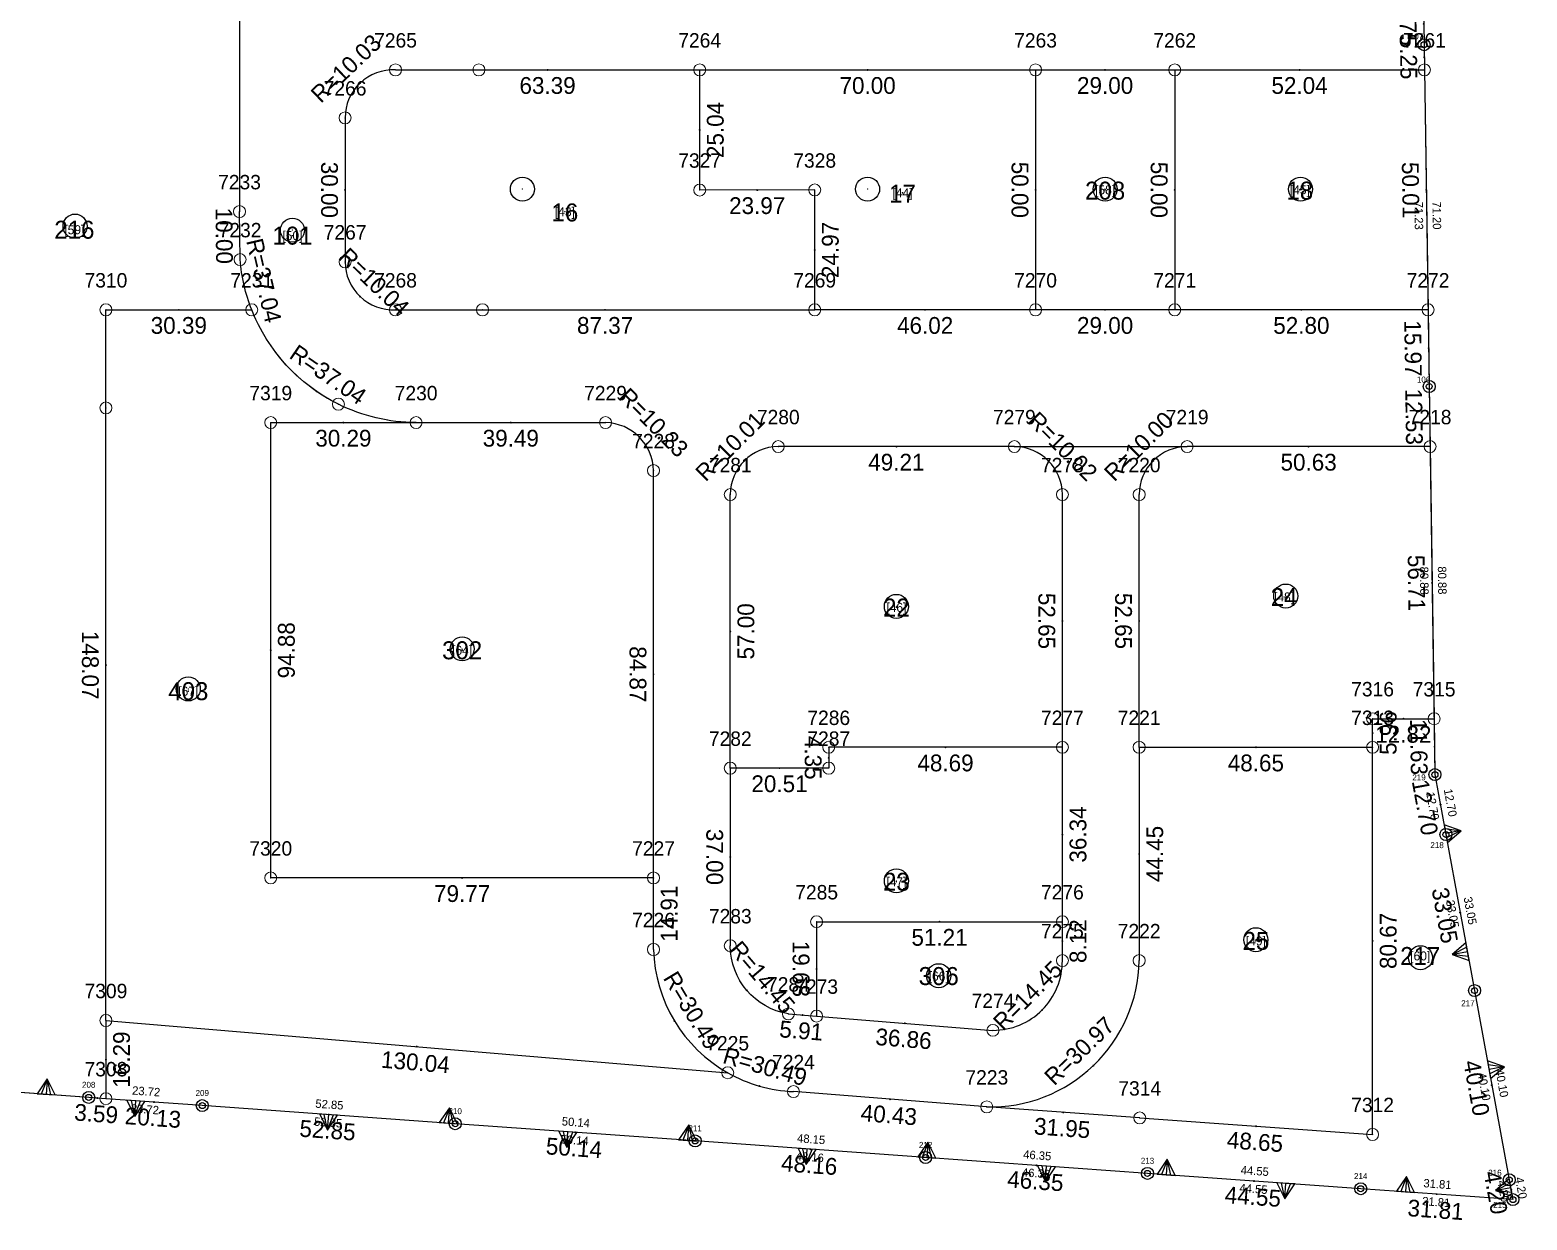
# Model space of a CAD drawing. Header units: metres. Extents: x 182014 to 185255, y 669929 to 671712.
# Drawn here: x 182334.3 to 182646.3, y 670254.4 to 670502.4 of the extents above; entities that cross this region are included whole.
import ezdxf
from ezdxf.enums import TextEntityAlignment as Align

# ---------------------------------------------------------------- set-up
doc = ezdxf.new("R2010")
doc.units = ezdxf.units.M
for name, color, linetype, lineweight in [('C1602_0', 151, 'Continuous', 0), ('C1602_1', 130, 'Continuous', 0), ('C1603_1', 40, 'Continuous', 0), ('C1609_1', 6, 'Continuous', 0), ('C1611_1', 221, 'Continuous', 0), ('TplnMissingCntr', 40, 'Continuous', 0), ('Ud_NewPoints', 3, 'Continuous', 0)]:
    doc.layers.add(name, color=color, linetype=linetype, lineweight=lineweight)
for name, color, linetype in [('C1609_0', 2, 'Continuous'), ('C1610_0', 2, 'Continuous'), ('C1650', 5, 'Continuous'), ('C1660', 3, 'Continuous'), ('C1662', 41, 'Continuous'), ('pcls011', 7, 'Continuous'), ('PCLS014', 2, 'Continuous'), ('zzException', 7, 'Continuous')]:
    doc.layers.add(name, color=color, linetype=linetype)
doc.styles.add('HEBTXT', font='HEBTXT')
doc.styles.add('TAZAR_HEBTXT', font='HEBTXT')

# ---------------------------------------------------------------- blocks, each defined once
blk = doc.blocks.new('C1610')
for radius in [1, 0.5]:
    blk.add_circle((0, 0), radius)
at = {"style": 'TAZAR_HEBTXT'}
blk.add_attdef('POINT_NAME', text='', height=1, dxfattribs=at).set_placement((0, 1.3), align=Align.BOTTOM_CENTER)
blk.add_attdef('MARK_DESC', text='', height=1, dxfattribs=at).set_placement((2, 0), align=Align.MIDDLE_LEFT)
at = {"style": 'TAZAR_HEBTXT', "flags": 1}
for tag, p in [('UID', (0, -2)), ('SOURCE', (0, -5)), ('CLASS', (0, -3.5)), ('HEIGHT', (0, -8)), ('TOPO', (0, -6.5)), ('LEGAL_X', (0, -9.5)), ('LEGAL_Y', (0, -11)), ('LEGAL_Z', (0, -12.5)), ('COMMENT', (0, -14))]:
    blk.add_attdef(tag, text='', height=1, dxfattribs=at).set_placement(p, align=Align.MIDDLE)
blk.add_attdef('MARK', text='', height=1, dxfattribs=at).set_placement((2, -1.99), align=Align.MIDDLE_LEFT)
blk = doc.blocks.new('PCLS014')
at = {"color": 0}
blk.add_circle((0, 0), 0.00313, dxfattribs=at)
at = {"color": 0, "style": 'HEBTXT'}
for tag, p in [('NOTE', (0, 6.27)), ('FRONT-LEN', (0, 1.25))]:
    blk.add_attdef(tag, text='', height=1.88, dxfattribs=at).set_placement(p, align=Align.CENTER)
at = {"color": 240, "style": 'HEBTXT', "width": 5.5, "flags": 8}
blk.add_attdef('CROSS', text='', height=2.2, dxfattribs=at).set_placement((0, 4.82), align=Align.MIDDLE)
at = {"color": 240, "style": 'HEBTXT'}
blk.add_attdef('REGISTER', text='', height=1.88, dxfattribs=at).set_placement((-0.12, 4.82), align=Align.MIDDLE)
blk = doc.blocks.new('C1603')
blk.add_circle((0, 0), 0.05)
at = {"style": 'TAZAR_HEBTXT', "width": 3}
blk.add_attdef('CROSS', text='', height=3, dxfattribs=at).set_placement((0, 1.5), align=Align.MIDDLE)
at = {"style": 'TAZAR_HEBTXT'}
blk.add_attdef('PARCEL_NAME', text='', height=2, dxfattribs=at).set_placement((0, 1.5), align=Align.MIDDLE)
at = {"style": 'TAZAR_HEBTXT', "flags": 1}
for tag, p in [('PARCEL_STATUS', (0, -2.5)), ('GUSH', (0, -1)), ('PARCEL_SOURCE', (0, -4)), ('LEGAL_AREA', (0, -5.5)), ('CALC_AREA', (0, -7)), ('PARCEL_PREVIOUS', (0, -8.5)), ('GUSH_PREVIOUS', (0, -10)), ('TABA_MIGRASH', (0, -13)), ('TABA_PLAN', (0, -11.5)), ('TABA_YEUD', (0, -14.5)), ('COMMENT', (0, -16))]:
    blk.add_attdef(tag, text='', height=1, dxfattribs=at).set_placement(p, align=Align.MIDDLE)
blk = doc.blocks.new('C1611')
blk.add_circle((0, 0), 0.5)
at = {"color": 255}
blk.add_point((0, 0), dxfattribs=at)
at = {"style": 'HEBTXT'}
blk.add_attdef('POINT_NAME', text='', height=1.2, dxfattribs=at).set_placement((0, 1.5), align=Align.BOTTOM_CENTER)
blk.add_attdef('MARK_DESC', text='', height=1.2, dxfattribs=at).set_placement((0, -1.51), align=Align.TOP_CENTER)
at = {"style": 'HEBTXT', "flags": 1}
for tag, p in [('MARK', (0, -4.22)), ('CLASS', (0, -5.72)), ('SOURCE', (0, -7.22)), ('TOPO', (0, -8.72)), ('HEIGHT', (0, -10.22)), ('COMMENT', (0, -11.72))]:
    blk.add_attdef(tag, text='', height=1, dxfattribs=at).set_placement(p, align=Align.MIDDLE)
blk = doc.blocks.new('MRK')
blk.add_circle((0, 0), 1)
blk = doc.blocks.new('C1609')
blk.add_circle((0, 0), 0.04)
at = {"style": 'HEBTXT', "width": 10}
blk.add_attdef('CROSS', text='', height=1.4, dxfattribs=at).set_placement((0, 1), align=Align.CENTER)
at = {"style": 'HEBTXT'}
for tag in ['LEGAL_LENGTH', 'RADIUS']:
    blk.add_attdef(tag, text='', height=1.4, dxfattribs=at).set_placement((0, 1), align=Align.CENTER)
blk.add_attdef('CALC_LENGTH', text='', height=1.4, dxfattribs=at).set_placement((0, -0.6), align=Align.TOP_CENTER)
at = {"style": 'HEBTXT', "flags": 1}
for tag, p in [('LINE_NAME', (0, -4)), ('TOPO', (0, -5.5)), ('COMMENT', (0, -7))]:
    blk.add_attdef(tag, text='', height=1, dxfattribs=at).set_placement(p, align=Align.MIDDLE_CENTER)
blk = doc.blocks.new('C1650_PLT')
for p, q in [((-0.04, 1.13), (-0.4, 0)), ((0, 1.21), (0, 0)), ((0.04, 1.12), (0.37, 0))]:
    blk.add_line(p, q)
blk.add_lwpolyline([(0.75, 0), (0, 1.3), (-0.75, 0)], close=True)

msp = doc.modelspace()

# ---------------------------------------------------------------- linework, layer by layer
at = {"layer": 'C1602_0'}
msp.add_lwpolyline([(182621.82, 670698.36), (182623.51, 670586.25), (182624.83, 670499.31), (182625.91, 670428.09), (182627.1, 670347.22), (182629.39, 670334.73), (182635.36, 670302.22), (182642.6, 670262.78), (182643.36, 670258.65), (182611.63, 670260.93), (182567.2, 670264.12), (182520.96, 670267.43), (182472.93, 670270.88), (182422.92, 670274.47), (182370.21, 670278.25), (182346.54, 670279.95), (182308.22, 670282.7), (182308.22, 670422.94), (182315.08, 670650.56), (182317.24, 670693.43)], dxfattribs=at)
at = {"layer": 'C1602_1'}
for points in [[(182308.22, 670422.94), (182314.8, 670641.06), (182407.42, 670641.06, 0.352383), (182377.97, 670615.6), (182377.97, 670464.52), (182378.08, 670454.52, 0.072872), (182380.52, 670444.06), (182350.13, 670444.06), (182350.13, 670295.98), (182350.13, 670279.69), (182346.54, 670279.95), (182308.22, 670282.7)], [(182399.97, 670454.06, 0.426997), (182410.48, 670444.06), (182497.84, 670444.06), (182497.84, 670469.03), (182473.87, 670469.02), (182473.87, 670494.06), (182410.48, 670494.06, 0.427687), (182399.97, 670484.06)], [(182479.71, 670285.09, -0.262765), (182464.25, 670310.77), (182464.25, 670325.68), (182384.48, 670325.68), (182384.48, 670420.56), (182414.77, 670420.56, -0.306744), (182380.52, 670444.06), (182350.13, 670444.06), (182350.13, 670295.98)], [(182454.25, 670420.56, -0.401483), (182464.25, 670410.56), (182464.25, 670325.68), (182384.48, 670325.68), (182384.48, 670420.56), (182414.77, 670420.56)], [(182539.46, 670415.56), (182490.25, 670415.56, 0.413623), (182480.25, 670405.56), (182480.25, 670348.56), (182500.77, 670348.56), (182500.77, 670352.9), (182549.46, 670352.9), (182549.46, 670405.56, 0.412929)], [(182626.93, 670358.85), (182614.11, 670358.87), (182614.11, 670352.9), (182565.46, 670352.9), (182565.46, 670405.56, -0.414214), (182575.46, 670415.56), (182626.09, 670415.56)], [(182520.96, 670267.43), (182472.93, 670270.88), (182422.92, 670274.47), (182370.21, 670278.25), (182350.13, 670279.69), (182350.13, 670295.98), (182479.71, 670285.09, 0.118442), (182493.41, 670281.16), (182533.71, 670277.98), (182565.58, 670275.68), (182614.11, 670272.23), (182614.11, 670352.9), (182614.11, 670358.87), (182626.93, 670358.85), (182627.1, 670347.22), (182629.39, 670334.73), (182635.36, 670302.22), (182642.6, 670262.78), (182643.36, 670258.65), (182611.63, 670260.93), (182567.2, 670264.12)], [(182492.36, 670297.36), (182498.25, 670296.89), (182498.25, 670316.56), (182549.46, 670316.56), (182549.46, 670352.9), (182500.77, 670352.9), (182500.77, 670348.56), (182480.25, 670348.56), (182480.25, 670311.56, 0.365857)], [(182614.11, 670272.23), (182614.11, 670352.9), (182565.46, 670352.9), (182565.46, 670308.45, -0.417025), (182533.71, 670277.98), (182565.58, 670275.68)], [(182549.46, 670308.45), (182549.46, 670316.56), (182498.25, 670316.56), (182498.25, 670296.89), (182535, 670293.93, 0.416053)]]:
    msp.add_lwpolyline(points, format="xyb", close=True, dxfattribs=at)
msp.add_lwpolyline([(182624.7, 670508.06), (182624.83, 670499.31), (182624.91, 670494.06), (182572.87, 670494.06), (182543.87, 670494.06), (182473.87, 670494.06), (182410.48, 670494.06, 0.427687), (182399.97, 670484.06), (182399.97, 670454.06, 0.426997), (182410.48, 670444.06), (182497.84, 670444.06), (182543.87, 670444.06), (182572.87, 670444.06), (182625.67, 670444.06), (182625.91, 670428.09), (182626.09, 670415.56), (182575.46, 670415.56), (182539.46, 670415.56), (182490.25, 670415.56, 0.413623), (182480.25, 670405.56), (182480.25, 670348.56), (182480.25, 670311.56, 0.365857), (182492.36, 670297.36), (182498.25, 670296.89), (182535, 670293.93, 0.416053), (182549.46, 670308.45), (182549.46, 670316.56), (182549.46, 670352.9), (182549.46, 670405.56, 0.412929), (182539.46, 670415.56), (182575.46, 670415.56, 0.414214), (182565.46, 670405.56), (182565.46, 670352.9), (182565.46, 670308.45, -0.417025), (182533.71, 670277.98), (182493.41, 670281.16, -0.118442), (182479.71, 670285.09, -0.262765), (182464.25, 670310.77), (182464.25, 670325.68), (182464.25, 670410.56, 0.401483), (182454.25, 670420.56), (182414.77, 670420.56, -0.306744), (182380.52, 670444.06, -0.072872), (182378.08, 670454.52), (182377.97, 670464.52), (182377.97, 670615.6, -0.352383)], format="xyb", dxfattribs=at)
for points in [[(182473.87, 670494.06), (182543.87, 670494.06), (182543.87, 670444.06), (182497.84, 670444.06), (182497.84, 670469.03), (182473.87, 670469.02)], [(182572.87, 670444.06), (182543.87, 670444.06), (182543.87, 670494.06), (182572.87, 670494.06)], [(182625.67, 670444.06), (182572.87, 670444.06), (182572.87, 670494.06), (182624.91, 670494.06)]]:
    msp.add_lwpolyline(points, close=True, dxfattribs=at)
at = {"layer": 'C1650'}
for p, q in [((182627.1, 670347.22), (182629.39, 670334.73)), ((182629.39, 670334.73), (182635.36, 670302.22)), ((182635.36, 670302.22), (182642.6, 670262.78)), ((182346.54, 670279.95), (182308.22, 670282.7)), ((182350.13, 670279.69), (182346.54, 670279.95)), ((182370.21, 670278.25), (182350.13, 670279.69)), ((182422.92, 670274.47), (182370.21, 670278.25)), ((182472.93, 670270.88), (182422.92, 670274.47)), ((182520.96, 670267.43), (182472.93, 670270.88)), ((182567.2, 670264.12), (182520.96, 670267.43)), ((182611.63, 670260.93), (182567.2, 670264.12)), ((182643.36, 670258.65), (182611.63, 670260.93)), ((182642.6, 670262.78), (182643.36, 670258.65))]:
    msp.add_line(p, q, dxfattribs=at)
at = {"layer": 'C1660'}
for p, q in [((182624.7, 670508.06), (182624.83, 670499.31)), ((182624.83, 670499.31), (182624.91, 670494.06)), ((182624.91, 670494.06), (182625.67, 670444.06)), ((182625.67, 670444.06), (182625.91, 670428.09)), ((182625.91, 670428.09), (182626.09, 670415.56)), ((182626.09, 670415.56), (182626.93, 670358.85)), ((182626.93, 670358.85), (182627.1, 670347.22))]:
    msp.add_line(p, q, dxfattribs=at)
at = {"layer": 'C1662'}
for p, q in [((182377.97, 670615.6), (182377.97, 670464.52)), ((182410.48, 670494.06), (182427.86, 670494.06)), ((182427.86, 670494.06), (182473.87, 670494.06)), ((182473.87, 670469.02), (182473.87, 670494.06)), ((182473.87, 670494.06), (182543.87, 670494.06)), ((182543.87, 670494.06), (182572.87, 670494.06)), ((182543.87, 670494.06), (182543.87, 670444.06)), ((182572.87, 670494.06), (182624.91, 670494.06)), ((182572.87, 670494.06), (182572.87, 670444.06)), ((182399.97, 670484.06), (182399.97, 670454.06)), ((182497.84, 670469.03), (182473.87, 670469.02)), ((182497.84, 670444.06), (182497.84, 670469.03)), ((182378.08, 670454.52), (182377.97, 670464.52)), ((182350.13, 670423.62), (182350.13, 670444.06)), ((182350.13, 670444.06), (182380.52, 670444.06)), ((182410.48, 670444.06), (182428.61, 670444.06)), ((182428.61, 670444.06), (182497.84, 670444.06)), ((182543.87, 670444.06), (182497.84, 670444.06)), ((182572.87, 670444.06), (182543.87, 670444.06)), ((182625.67, 670444.06), (182572.87, 670444.06)), ((182350.13, 670295.98), (182350.13, 670423.62)), ((182384.48, 670420.56), (182414.77, 670420.56)), ((182384.48, 670325.68), (182384.48, 670420.56)), ((182414.77, 670420.56), (182454.25, 670420.56)), ((182539.46, 670415.56), (182490.25, 670415.56)), ((182539.46, 670415.56), (182575.46, 670415.56)), ((182626.09, 670415.56), (182575.46, 670415.56)), ((182464.25, 670325.68), (182464.25, 670410.56)), ((182480.25, 670348.56), (182480.25, 670405.56)), ((182549.46, 670352.9), (182549.46, 670405.56)), ((182565.46, 670352.9), (182565.46, 670405.56)), ((182614.11, 670352.9), (182614.11, 670358.87)), ((182614.11, 670358.87), (182626.93, 670358.85)), ((182549.46, 670352.9), (182500.77, 670352.9)), ((182500.77, 670352.9), (182500.77, 670348.56)), ((182549.46, 670316.56), (182549.46, 670352.9)), ((182565.46, 670352.9), (182614.11, 670352.9)), ((182565.46, 670352.9), (182565.46, 670308.45)), ((182614.11, 670272.23), (182614.11, 670352.9)), ((182500.77, 670348.56), (182480.25, 670348.56)), ((182480.25, 670348.56), (182480.25, 670311.56)), ((182464.25, 670325.68), (182384.48, 670325.68)), ((182464.25, 670310.77), (182464.25, 670325.68)), ((182498.25, 670316.56), (182549.46, 670316.56)), ((182498.25, 670316.56), (182498.25, 670296.89)), ((182549.46, 670308.45), (182549.46, 670316.56)), ((182350.13, 670295.98), (182479.71, 670285.09)), ((182350.13, 670295.98), (182350.13, 670279.69)), ((182492.36, 670297.36), (182498.25, 670296.89)), ((182498.25, 670296.89), (182535, 670293.93)), ((182533.71, 670277.98), (182493.41, 670281.16)), ((182565.58, 670275.68), (182533.71, 670277.98)), ((182565.58, 670275.68), (182614.11, 670272.23))]:
    msp.add_line(p, q, dxfattribs=at)
at = {"layer": 'C1662', "flags": 128}
for points in [[(182410.48, 670494.06, 0.427687), (182399.97, 670484.06, -0.115574)], [(182380.52, 670444.06, -0.072872), (182378.08, 670454.52)], [(182399.97, 670454.06, 0.426997), (182410.48, 670444.06, 0.374815)], [(182464.25, 670410.56, 0.401483), (182454.25, 670420.56, 4.94732)], [(182490.25, 670415.56, 0.413623), (182480.25, 670405.56, -0.059404)], [(182549.46, 670405.56, 0.412929), (182539.46, 670415.56, 0.065918)], [(182575.46, 670415.56, 0.414214), (182565.46, 670405.56, 0.039096)], [(182492.36, 670297.36, -0.365857), (182480.25, 670311.56, -0.551754)], [(182533.71, 670277.98, 0.417025), (182565.46, 670308.45, -0.045424)], [(182535, 670293.93, 0.416053), (182549.46, 670308.45, -0.040074)], [(182479.71, 670285.09, 0.118442), (182493.41, 670281.16)]]:
    msp.add_lwpolyline(points, format="xyb", dxfattribs=at)
at = {"layer": 'C1662'}
for points in [[(182398.57, 670424.4, -0.186437), (182380.52, 670444.06)], [(182414.77, 670420.56, -0.113799), (182398.57, 670424.4)], [(182464.25, 670310.77, 0.262765), (182479.71, 670285.09)]]:
    msp.add_lwpolyline(points, format="xyb", dxfattribs=at)
at = {"layer": 'TplnMissingCntr'}
for p in [(182436.92, 670469.21), (182508.87, 670469.21), (182558.37, 670469.21), (182599.08, 670469.21), (182343.69, 670461.51), (182388.99, 670460.66), (182596.01, 670384.43), (182514.86, 670382.27), (182424.37, 670373.42), (182367.3, 670365.07), (182514.86, 670325.07), (182589.79, 670312.82), (182624.11, 670309.07), (182523.68, 670305.32)]:
    msp.add_point(p, dxfattribs=at)
at = {"layer": 'zzException'}
for p, q in [((182377.97, 670615.6), (182377.97, 670464.52)), ((182624.7, 670508.06), (182624.83, 670499.31)), ((182624.83, 670499.31), (182624.91, 670494.06)), ((182410.48, 670494.06), (182427.86, 670494.06)), ((182427.86, 670494.06), (182473.87, 670494.06)), ((182473.87, 670469.02), (182473.87, 670494.06)), ((182473.87, 670494.06), (182543.87, 670494.06)), ((182543.87, 670494.06), (182543.87, 670444.06)), ((182543.87, 670494.06), (182572.87, 670494.06)), ((182572.87, 670494.06), (182572.87, 670444.06)), ((182572.87, 670494.06), (182624.91, 670494.06)), ((182624.91, 670494.06), (182625.67, 670444.06)), ((182399.97, 670484.06), (182399.97, 670454.06)), ((182497.84, 670469.03), (182473.87, 670469.02)), ((182497.84, 670444.06), (182497.84, 670469.03)), ((182378.08, 670454.52), (182377.97, 670464.52)), ((182350.13, 670444.06), (182380.52, 670444.06)), ((182350.13, 670423.62), (182350.13, 670444.06)), ((182410.48, 670444.06), (182428.61, 670444.06)), ((182428.61, 670444.06), (182497.84, 670444.06)), ((182543.87, 670444.06), (182497.84, 670444.06)), ((182572.87, 670444.06), (182543.87, 670444.06)), ((182625.67, 670444.06), (182572.87, 670444.06)), ((182625.67, 670444.06), (182625.91, 670428.09)), ((182625.91, 670428.09), (182626.09, 670415.56)), ((182350.13, 670295.98), (182350.13, 670423.62)), ((182384.48, 670325.68), (182384.48, 670420.56)), ((182384.48, 670420.56), (182414.77, 670420.56)), ((182414.77, 670420.56), (182454.25, 670420.56)), ((182539.46, 670415.56), (182490.25, 670415.56)), ((182539.46, 670415.56), (182575.46, 670415.56)), ((182626.09, 670415.56), (182575.46, 670415.56)), ((182626.09, 670415.56), (182626.93, 670358.85)), ((182464.25, 670325.68), (182464.25, 670410.56)), ((182480.25, 670348.56), (182480.25, 670405.56)), ((182549.46, 670352.9), (182549.46, 670405.56)), ((182565.46, 670352.9), (182565.46, 670405.56)), ((182614.11, 670352.9), (182614.11, 670358.87)), ((182614.11, 670358.87), (182626.93, 670358.85)), ((182626.93, 670358.85), (182627.1, 670347.22)), ((182500.77, 670352.9), (182500.77, 670348.56)), ((182549.46, 670352.9), (182500.77, 670352.9)), ((182549.46, 670316.56), (182549.46, 670352.9)), ((182565.46, 670352.9), (182565.46, 670308.45)), ((182565.46, 670352.9), (182614.11, 670352.9)), ((182614.11, 670272.23), (182614.11, 670352.9)), ((182500.77, 670348.56), (182480.25, 670348.56)), ((182480.25, 670348.56), (182480.25, 670311.56)), ((182627.1, 670347.22), (182629.39, 670334.73)), ((182629.39, 670334.73), (182635.36, 670302.22)), ((182464.25, 670325.68), (182384.48, 670325.68)), ((182464.25, 670310.77), (182464.25, 670325.68)), ((182498.25, 670316.56), (182549.46, 670316.56)), ((182498.25, 670316.56), (182498.25, 670296.89)), ((182549.46, 670308.45), (182549.46, 670316.56)), ((182635.36, 670302.22), (182642.6, 670262.78)), ((182350.13, 670295.98), (182350.13, 670279.69)), ((182350.13, 670295.98), (182479.71, 670285.09)), ((182492.36, 670297.36), (182498.25, 670296.89)), ((182498.25, 670296.89), (182535, 670293.93)), ((182346.54, 670279.95), (182308.22, 670282.7)), ((182350.13, 670279.69), (182346.54, 670279.95)), ((182370.21, 670278.25), (182350.13, 670279.69)), ((182533.71, 670277.98), (182493.41, 670281.16)), ((182422.92, 670274.47), (182370.21, 670278.25)), ((182565.58, 670275.68), (182533.71, 670277.98)), ((182472.93, 670270.88), (182422.92, 670274.47)), ((182565.58, 670275.68), (182614.11, 670272.23)), ((182520.96, 670267.43), (182472.93, 670270.88)), ((182567.2, 670264.12), (182520.96, 670267.43)), ((182611.63, 670260.93), (182567.2, 670264.12)), ((182643.36, 670258.65), (182611.63, 670260.93)), ((182642.6, 670262.78), (182643.36, 670258.65))]:
    msp.add_line(p, q, dxfattribs=at)
at = {"layer": 'zzException', "flags": 128}
for points in [[(182410.48, 670494.06, 0.427687), (182399.97, 670484.06, -0.115574)], [(182380.52, 670444.06, -0.072872), (182378.08, 670454.52)], [(182399.97, 670454.06, 0.426997), (182410.48, 670444.06, 0.374815)], [(182464.25, 670410.56, 0.401483), (182454.25, 670420.56, 4.94732)], [(182490.25, 670415.56, 0.413623), (182480.25, 670405.56, -0.059404)], [(182549.46, 670405.56, 0.412929), (182539.46, 670415.56, 0.065918)], [(182575.46, 670415.56, 0.414214), (182565.46, 670405.56, 0.039096)], [(182492.36, 670297.36, -0.365857), (182480.25, 670311.56, -0.551754)], [(182533.71, 670277.98, 0.417025), (182565.46, 670308.45, -0.045424)], [(182535, 670293.93, 0.416053), (182549.46, 670308.45, -0.040074)], [(182479.71, 670285.09, 0.118442), (182493.41, 670281.16)]]:
    msp.add_lwpolyline(points, format="xyb", dxfattribs=at)
at = {"layer": 'zzException'}
for points in [[(182398.57, 670424.4, -0.186437), (182380.52, 670444.06)], [(182414.77, 670420.56, -0.113799), (182398.57, 670424.4)], [(182464.25, 670310.77, 0.262765), (182479.71, 670285.09)]]:
    msp.add_lwpolyline(points, format="xyb", dxfattribs=at)

# ---------------------------------------------------------------- block references
at = {"layer": 'C1603_1'}
ref = msp.add_blockref('C1603', (182516.15, 670468.43), dxfattribs=dict(at, xscale=1.25, yscale=1.25, zscale=1.25))
ref.add_attrib('PARCEL_NAME', '[44]', dxfattribs={"layer": '0', "height": 1.875, "style": 'TAZAR_HEBTXT'}).set_placement((182516.15, 670468.43), align=Align.MIDDLE_CENTER)
ref.add_attrib('TABA_MIGRASH', '17', dxfattribs={"layer": '0', "height": 3.75, "style": 'TAZAR_HEBTXT'}).set_placement((182516.15, 670466.4), align=Align.CENTER)
ref = msp.add_blockref('C1603', (182558.37, 670469.06), dxfattribs=dict(at, xscale=1.25, yscale=1.25, zscale=1.25))
ref.add_attrib('PARCEL_NAME', '[58]', dxfattribs={"layer": '0', "height": 1.875, "style": 'TAZAR_HEBTXT'}).set_placement((182558.37, 670469.06), align=Align.MIDDLE_CENTER)
ref.add_attrib('TABA_MIGRASH', '208', dxfattribs={"layer": '0', "height": 3.75, "style": 'TAZAR_HEBTXT'}).set_placement((182558.37, 670467.02), align=Align.CENTER)
ref = msp.add_blockref('C1603', (182598.95, 670469.06), dxfattribs=dict(at, xscale=1.25, yscale=1.25, zscale=1.25))
ref.add_attrib('PARCEL_NAME', '[45]', dxfattribs={"layer": '0', "height": 1.875, "style": 'TAZAR_HEBTXT'}).set_placement((182598.95, 670469.06), align=Align.MIDDLE_CENTER)
ref.add_attrib('TABA_MIGRASH', '18', dxfattribs={"layer": '0', "height": 3.75, "style": 'TAZAR_HEBTXT'}).set_placement((182598.95, 670467.02), align=Align.CENTER)
ref = msp.add_blockref('C1603', (182445.78, 670464.51), dxfattribs=dict(at, xscale=1.25, yscale=1.25, zscale=1.25))
ref.add_attrib('PARCEL_NAME', '[43]', dxfattribs={"layer": '0', "height": 1.875, "style": 'TAZAR_HEBTXT'}).set_placement((182445.78, 670464.51), align=Align.MIDDLE_CENTER)
ref.add_attrib('TABA_MIGRASH', '16', dxfattribs={"layer": '0', "height": 3.75, "style": 'TAZAR_HEBTXT'}).set_placement((182445.78, 670462.48), align=Align.CENTER)
ref = msp.add_blockref('C1603', (182343.55, 670460.75), dxfattribs=dict(at, xscale=1.25, yscale=1.25, zscale=1.25))
ref.add_attrib('PARCEL_NAME', '[59]', dxfattribs={"layer": '0', "height": 1.875, "style": 'TAZAR_HEBTXT'}).set_placement((182343.55, 670460.75), align=Align.MIDDLE_CENTER)
ref.add_attrib('TABA_MIGRASH', '216', dxfattribs={"layer": '0', "height": 3.75, "style": 'TAZAR_HEBTXT'}).set_placement((182343.55, 670460.75), align=Align.MIDDLE)
ref = msp.add_blockref('C1603', (182389, 670459.52), dxfattribs=dict(at, xscale=1.25, yscale=1.25, zscale=1.25))
ref.add_attrib('PARCEL_NAME', '[50]', dxfattribs={"layer": '0', "height": 1.875, "style": 'TAZAR_HEBTXT'}).set_placement((182389, 670459.52), align=Align.MIDDLE_CENTER)
ref.add_attrib('TABA_MIGRASH', '101', dxfattribs={"layer": '0', "height": 3.75, "style": 'TAZAR_HEBTXT'}).set_placement((182389, 670459.52), align=Align.MIDDLE)
ref = msp.add_blockref('C1603', (182595.66, 670384.23), dxfattribs=dict(at, xscale=1.25, yscale=1.25, zscale=1.25))
ref.add_attrib('PARCEL_NAME', '[48]', dxfattribs={"layer": '0', "height": 1.875, "style": 'TAZAR_HEBTXT'}).set_placement((182595.66, 670384.23), align=Align.MIDDLE_CENTER)
ref.add_attrib('TABA_MIGRASH', '24', dxfattribs={"layer": '0', "height": 3.75, "style": 'TAZAR_HEBTXT'}).set_placement((182595.66, 670384.23), align=Align.MIDDLE)
ref = msp.add_blockref('C1603', (182514.86, 670382.06), dxfattribs=dict(at, xscale=1.25, yscale=1.25, zscale=1.25))
ref.add_attrib('PARCEL_NAME', '[46]', dxfattribs={"layer": '0', "height": 1.875, "style": 'TAZAR_HEBTXT'}).set_placement((182514.86, 670382.06), align=Align.MIDDLE_CENTER)
ref.add_attrib('TABA_MIGRASH', '22', dxfattribs={"layer": '0', "height": 3.75, "style": 'TAZAR_HEBTXT'}).set_placement((182514.86, 670382.06), align=Align.MIDDLE)
ref = msp.add_blockref('C1603', (182424.37, 670373.12), dxfattribs=dict(at, xscale=1.25, yscale=1.25, zscale=1.25))
ref.add_attrib('PARCEL_NAME', '[64]', dxfattribs={"layer": '0', "height": 1.875, "style": 'TAZAR_HEBTXT'}).set_placement((182424.37, 670373.12), align=Align.MIDDLE_CENTER)
ref.add_attrib('TABA_MIGRASH', '302', dxfattribs={"layer": '0', "height": 3.75, "style": 'TAZAR_HEBTXT'}).set_placement((182424.37, 670373.12), align=Align.MIDDLE)
ref = msp.add_blockref('C1603', (182367.3, 670364.6), dxfattribs=dict(at, xscale=1.25, yscale=1.25, zscale=1.25))
ref.add_attrib('PARCEL_NAME', '[67]', dxfattribs={"layer": '0', "height": 1.875, "style": 'TAZAR_HEBTXT'}).set_placement((182367.3, 670364.6), align=Align.MIDDLE_CENTER)
ref.add_attrib('TABA_MIGRASH', '403', dxfattribs={"layer": '0', "height": 3.75, "style": 'TAZAR_HEBTXT'}).set_placement((182367.3, 670364.6), align=Align.MIDDLE)
ref = msp.add_blockref('C1603', (182514.86, 670324.89), dxfattribs=dict(at, xscale=1.25, yscale=1.25, zscale=1.25))
ref.add_attrib('PARCEL_NAME', '[47]', dxfattribs={"layer": '0', "height": 1.875, "style": 'TAZAR_HEBTXT'}).set_placement((182514.86, 670324.89), align=Align.MIDDLE_CENTER)
ref.add_attrib('TABA_MIGRASH', '23', dxfattribs={"layer": '0', "height": 3.75, "style": 'TAZAR_HEBTXT'}).set_placement((182514.86, 670324.89), align=Align.MIDDLE)
ref = msp.add_blockref('C1603', (182589.79, 670312.57), dxfattribs=dict(at, xscale=1.25, yscale=1.25, zscale=1.25))
ref.add_attrib('PARCEL_NAME', '[49]', dxfattribs={"layer": '0', "height": 1.875, "style": 'TAZAR_HEBTXT'}).set_placement((182589.79, 670312.57), align=Align.MIDDLE_CENTER)
ref.add_attrib('TABA_MIGRASH', '25', dxfattribs={"layer": '0', "height": 3.75, "style": 'TAZAR_HEBTXT'}).set_placement((182589.79, 670312.57), align=Align.MIDDLE)
ref = msp.add_blockref('C1603', (182624.04, 670309.44), dxfattribs=dict(at, xscale=1.25, yscale=1.25, zscale=1.25))
ref.add_attrib('PARCEL_NAME', '[60]', dxfattribs={"layer": '0', "height": 1.875, "style": 'TAZAR_HEBTXT'}).set_placement((182624.04, 670309.44), align=Align.MIDDLE_CENTER)
ref.add_attrib('TABA_MIGRASH', '217', dxfattribs={"layer": '0', "height": 3.75, "style": 'TAZAR_HEBTXT'}).set_placement((182624.04, 670309.44), align=Align.MIDDLE)
ref = msp.add_blockref('C1603', (182523.69, 670305.24), dxfattribs=dict(at, xscale=1.25, yscale=1.25, zscale=1.25))
ref.add_attrib('PARCEL_NAME', '[66]', dxfattribs={"layer": '0', "height": 1.875, "style": 'TAZAR_HEBTXT'}).set_placement((182523.69, 670305.24), align=Align.MIDDLE_CENTER)
ref.add_attrib('TABA_MIGRASH', '306', dxfattribs={"layer": '0', "height": 3.75, "style": 'TAZAR_HEBTXT'}).set_placement((182523.69, 670305.24), align=Align.MIDDLE)
at = {"layer": 'C1609_0', "color": 0, "xscale": 2.5, "yscale": 2.5, "zscale": 2.5}
for p, rotation, values in [((182628.24, 670340.97), 280.3895975072149, {'CALC_LENGTH': '12.70'}), ((182632.38, 670318.47), 280.405623679588, {'CALC_LENGTH': '33.05'}), ((182638.98, 670282.5), 280.4019751954266, {'CALC_LENGTH': '40.10'}), ((182396.56, 670276.36), 355.8950722325295, {'CALC_LENGTH': '52.85'}), ((182447.92, 670272.68), 355.8943561646982, {'CALC_LENGTH': '50.14'}), ((182496.95, 670269.16), 355.8952251470669, {'CALC_LENGTH': '48.16'}), ((182544.08, 670265.78), 355.8950961604526, {'CALC_LENGTH': '46.35'}), ((182642.98, 670260.72), 280.4268820230598, {'CALC_LENGTH': '4.20'}), ((182589.41, 670262.52), 355.8947725822231, {'CALC_LENGTH': '44.55'}), ((182627.49, 670259.79), 355.8955203492657, {'CALC_LENGTH': '31.81'})]:
    msp.add_blockref('C1609', p, dxfattribs=dict(at, rotation=rotation)).add_auto_attribs(values)
at = {"layer": 'C1609_1', "color": 0, "xscale": 2.5, "yscale": 2.5, "zscale": 2.5}
for p, rotation, values in [((182624.76, 670503.68), 270.8698500631509, {'CALC_LENGTH': '8.75'}), ((182403.08, 670491.3), 43.58419364466907, {'RADIUS': 'R=10.03'}), ((182624.87, 670496.68), 270.8687836744722, {'CALC_LENGTH': '5.25'}), ((182473.87, 670481.54), 90, {'CALC_LENGTH': '25.04'}), ((182399.97, 670469.06), 270, {'CALC_LENGTH': '30.00'}), ((182543.87, 670469.06), 270, {'CALC_LENGTH': '50.00'}), ((182572.87, 670469.06), 270, {'CALC_LENGTH': '50.00'}), ((182625.29, 670469.06), 270.8687826536886, {'CALC_LENGTH': '50.01'}), ((182485.86, 670469.02), 0.02125763065255195, {'CALC_LENGTH': '23.97'}), ((182378.03, 670459.52), 270.6526337269825, {'CALC_LENGTH': '10.00'}), ((182497.84, 670456.54), 90, {'CALC_LENGTH': '24.97'}), ((182378.92, 670449.2), 283.1018724172234, {'RADIUS': 'R=37.04'}), ((182403.09, 670446.81), 316.4158063553309, {'RADIUS': 'R=10.04'}), ((182625.79, 670436.07), 270.8687822403862, {'CALC_LENGTH': '15.97'}), ((182394.04, 670427.05), 325.5438527983279, {'RADIUS': 'R=37.04'}), ((182461.26, 670417.56), 315, {'RADIUS': 'R=10.23'}), ((182626, 670421.82), 270.8430470436521, {'CALC_LENGTH': '12.53'}), ((182399.62, 670420.56), 359.9971811538596, {'CALC_LENGTH': '30.29'}), ((182483.19, 670412.62), 45, {'RADIUS': 'R=10.01'}), ((182546.53, 670412.62), 315, {'RADIUS': 'R=10.02'}), ((182568.39, 670412.63), 45, {'RADIUS': 'R=10.00'}), ((182626.51, 670387.2), 270.8430443222148, {'CALC_LENGTH': '56.71'}), ((182480.25, 670377.06), 90, {'CALC_LENGTH': '57.00'}), ((182549.46, 670379.23), 270, {'CALC_LENGTH': '52.65'}), ((182565.46, 670379.23), 270, {'CALC_LENGTH': '52.65'}), ((182350.13, 670370.02), 270, {'CALC_LENGTH': '148.07'}), ((182384.48, 670373.12), 90, {'CALC_LENGTH': '94.88'}), ((182464.25, 670368.12), 270, {'CALC_LENGTH': '84.87'}), ((182614.11, 670355.88), 90, {'CALC_LENGTH': '5.96'}), ((182620.52, 670358.86), 359.9293796405387, {'CALC_LENGTH': '12.82'}), ((182627.01, 670353.04), 270.8430467860529, {'CALC_LENGTH': '11.63'}), ((182500.77, 670350.73), 270, {'CALC_LENGTH': '4.35'}), ((182549.46, 670334.73), 90, {'CALC_LENGTH': '36.34'}), ((182480.25, 670330.06), 270, {'CALC_LENGTH': '37.00'}), ((182565.46, 670330.68), 90, {'CALC_LENGTH': '44.45'}), ((182424.37, 670325.68), 359.9999964089063, {'CALC_LENGTH': '79.77'}), ((182464.25, 670318.23), 90, {'CALC_LENGTH': '14.91'}), ((182614.11, 670312.57), 90, {'CALC_LENGTH': '80.67'}), ((182549.46, 670312.51), 90, {'CALC_LENGTH': '8.12'}), ((182483.71, 670302.24), 310.4550083379083, {'RADIUS': 'R=14.45'}), ((182498.25, 670306.73), 270, {'CALC_LENGTH': '19.68'}), ((182545.25, 670298.18), 45.11667144524102, {'RADIUS': 'R=14.45'}), ((182468.61, 670295.9), 301.037695157106, {'RADIUS': 'R=30.49'}), ((182495.31, 670297.12), 355.393608463368, {'CALC_LENGTH': '5.91'}), ((182516.63, 670295.41), 355.3936029491451, {'CALC_LENGTH': '36.86'}), ((182555.94, 670286.59), 43.82370279396925, {'RADIUS': 'R=30.97'}), ((182350.13, 670287.84), 90, {'CALC_LENGTH': '16.29'}), ((182414.92, 670290.54), 355.1925087440027, {'CALC_LENGTH': '130.04'}), ((182486.33, 670282.31), 343.9922069241677, {'RADIUS': 'R=30.49'}), ((182348.34, 670279.82), 355.8954577797331, {'CALC_LENGTH': '3.59'}), ((182513.56, 670279.57), 355.4887959347874, {'CALC_LENGTH': '40.43'}), ((182360.17, 670278.97), 355.8954542140982, {'CALC_LENGTH': '20.13'}), ((182549.65, 670276.83), 355.8791389306497, {'CALC_LENGTH': '31.95'}), ((182589.84, 670273.95), 355.9302694857732, {'CALC_LENGTH': '48.65'})]:
    msp.add_blockref('C1609', p, dxfattribs=dict(at, rotation=rotation)).add_auto_attribs(values)
for p, values in [((182442.17, 670494.06), {'CALC_LENGTH': '63.39'}), ((182508.87, 670494.06), {'CALC_LENGTH': '70.00'}), ((182558.37, 670494.06), {'CALC_LENGTH': '29.00'}), ((182598.89, 670494.06), {'CALC_LENGTH': '52.04'}), ((182365.32, 670444.06), {'CALC_LENGTH': '30.39'}), ((182454.16, 670444.06), {'CALC_LENGTH': '87.37'}), ((182520.86, 670444.06), {'CALC_LENGTH': '46.02'}), ((182558.37, 670444.06), {'CALC_LENGTH': '29.00'}), ((182599.27, 670444.06), {'CALC_LENGTH': '52.80'}), ((182434.51, 670420.56), {'CALC_LENGTH': '39.49'}), ((182514.86, 670415.56), {'CALC_LENGTH': '49.21'}), ((182600.78, 670415.56), {'CALC_LENGTH': '50.63'}), ((182525.11, 670352.9), {'CALC_LENGTH': '48.69'}), ((182589.79, 670352.9), {'CALC_LENGTH': '48.65'}), ((182490.51, 670348.56), {'CALC_LENGTH': '20.51'}), ((182523.86, 670316.56), {'CALC_LENGTH': '51.21'})]:
    msp.add_blockref('C1609', p, dxfattribs=at).add_auto_attribs(values)
at = {"layer": 'C1610_0'}
ref = msp.add_blockref('C1610', (182624.83, 670499.31), dxfattribs=dict(at, xscale=1.25, yscale=1.25, zscale=1.25))
ref.add_attrib('POINT_NAME', '107', dxfattribs={"layer": '0', "height": 1.25, "style": 'TAZAR_HEBTXT'}).set_placement((182623.24, 670500.02), align=Align.BOTTOM_CENTER)
ref = msp.add_blockref('C1610', (182625.91, 670428.09), dxfattribs=dict(at, xscale=1.25, yscale=1.25, zscale=1.25))
ref.add_attrib('POINT_NAME', '106', dxfattribs={"layer": '0', "height": 1.25, "style": 'TAZAR_HEBTXT'}).set_placement((182624.74, 670428.53), align=Align.BOTTOM_CENTER)
ref = msp.add_blockref('C1610', (182627.1, 670347.22), dxfattribs=dict(at, xscale=1.25, yscale=1.25, zscale=1.25))
ref.add_attrib('POINT_NAME', '219', dxfattribs={"layer": '0', "height": 1.25, "style": 'TAZAR_HEBTXT'}).set_placement((182623.78, 670345.63), align=Align.BOTTOM_CENTER)
ref = msp.add_blockref('C1610', (182629.39, 670334.73), dxfattribs=dict(at, xscale=1.25, yscale=1.25, zscale=1.25))
ref.add_attrib('POINT_NAME', '218', dxfattribs={"layer": '0', "height": 1.25, "style": 'TAZAR_HEBTXT'}).set_placement((182627.55, 670331.52), align=Align.BOTTOM_CENTER)
ref = msp.add_blockref('C1610', (182635.36, 670302.22), dxfattribs=dict(at, xscale=1.25, yscale=1.25, zscale=1.25))
ref.add_attrib('POINT_NAME', '217', dxfattribs={"layer": '0', "height": 1.25, "style": 'TAZAR_HEBTXT'}).set_placement((182633.98, 670298.59), align=Align.BOTTOM_CENTER)
at = {"layer": 'C1610_0', "xscale": 1.25, "yscale": 1.25, "zscale": 1.25}
for p, values in [((182346.54, 670279.95), {'POINT_NAME': '208'}), ((182370.21, 670278.25), {'POINT_NAME': '209'}), ((182422.92, 670274.47), {'POINT_NAME': '210'}), ((182472.93, 670270.88), {'POINT_NAME': '211'}), ((182520.96, 670267.43), {'POINT_NAME': '212'}), ((182567.2, 670264.12), {'POINT_NAME': '213'}), ((182611.63, 670260.93), {'POINT_NAME': '214'})]:
    msp.add_blockref('C1610', p, dxfattribs=at).add_auto_attribs(values)
at = {"layer": 'C1610_0'}
ref = msp.add_blockref('C1610', (182642.6, 670262.78), dxfattribs=dict(at, xscale=1.25, yscale=1.25, zscale=1.25))
ref.add_attrib('POINT_NAME', '216', dxfattribs={"layer": '0', "height": 1.25, "style": 'TAZAR_HEBTXT'}).set_placement((182639.61, 670263.26), align=Align.BOTTOM_CENTER)
ref = msp.add_blockref('C1610', (182643.36, 670258.65), dxfattribs=dict(at, xscale=1.25, yscale=1.25, zscale=1.25))
ref.add_attrib('POINT_NAME', '215', dxfattribs={"layer": '0', "height": 1.25, "style": 'TAZAR_HEBTXT'}).set_placement((182640.63, 670256.55), align=Align.BOTTOM_CENTER)
at = {"layer": 'C1611_1', "xscale": 2.5, "yscale": 2.5, "zscale": 2.5}
for p, values in [((182410.48, 670494.06), {'POINT_NAME': '7265'}), ((182473.87, 670494.06), {'POINT_NAME': '7264'}), ((182543.87, 670494.06), {'POINT_NAME': '7263'}), ((182572.87, 670494.06), {'POINT_NAME': '7262'}), ((182624.91, 670494.06), {'POINT_NAME': '7261'}), ((182399.97, 670484.06), {'POINT_NAME': '7266'}), ((182473.87, 670469.02), {'POINT_NAME': '7327'}), ((182497.84, 670469.03), {'POINT_NAME': '7328'}), ((182377.97, 670464.52), {'POINT_NAME': '7233'}), ((182378.08, 670454.52), {'POINT_NAME': '7232'}), ((182399.97, 670454.06), {'POINT_NAME': '7267'}), ((182350.13, 670444.06), {'POINT_NAME': '7310'}), ((182380.52, 670444.06), {'POINT_NAME': '7231'}), ((182410.48, 670444.06), {'POINT_NAME': '7268'}), ((182497.84, 670444.06), {'POINT_NAME': '7269'}), ((182543.87, 670444.06), {'POINT_NAME': '7270'}), ((182572.87, 670444.06), {'POINT_NAME': '7271'}), ((182625.67, 670444.06), {'POINT_NAME': '7272'}), ((182384.48, 670420.56), {'POINT_NAME': '7319'}), ((182414.77, 670420.56), {'POINT_NAME': '7230'}), ((182454.25, 670420.56), {'POINT_NAME': '7229'}), ((182490.25, 670415.56), {'POINT_NAME': '7280'}), ((182539.46, 670415.56), {'POINT_NAME': '7279'}), ((182575.46, 670415.56), {'POINT_NAME': '7219'}), ((182626.09, 670415.56), {'POINT_NAME': '7218'}), ((182464.25, 670410.56), {'POINT_NAME': '7228'}), ((182480.25, 670405.56), {'POINT_NAME': '7281'}), ((182549.46, 670405.56), {'POINT_NAME': '7278'}), ((182565.46, 670405.56), {'POINT_NAME': '7220'}), ((182614.11, 670358.87), {'POINT_NAME': '7316'}), ((182626.93, 670358.85), {'POINT_NAME': '7315'}), ((182500.77, 670352.9), {'POINT_NAME': '7286'}), ((182549.46, 670352.9), {'POINT_NAME': '7277'}), ((182565.46, 670352.9), {'POINT_NAME': '7221'}), ((182614.11, 670352.9), {'POINT_NAME': '7313'}), ((182480.25, 670348.56), {'POINT_NAME': '7282'}), ((182500.77, 670348.56), {'POINT_NAME': '7287'}), ((182384.48, 670325.68), {'POINT_NAME': '7320'}), ((182464.25, 670325.68), {'POINT_NAME': '7227'}), ((182498.25, 670316.56), {'POINT_NAME': '7285'}), ((182549.46, 670316.56), {'POINT_NAME': '7276'}), ((182464.25, 670310.77), {'POINT_NAME': '7226'}), ((182480.25, 670311.56), {'POINT_NAME': '7283'}), ((182549.46, 670308.45), {'POINT_NAME': '7275'}), ((182565.46, 670308.45), {'POINT_NAME': '7222'}), ((182492.36, 670297.36), {'POINT_NAME': '7284'}), ((182498.25, 670296.89), {'POINT_NAME': '7273'}), ((182350.13, 670295.98), {'POINT_NAME': '7309'}), ((182535, 670293.93), {'POINT_NAME': '7274'}), ((182479.71, 670285.09), {'POINT_NAME': '7225'}), ((182493.41, 670281.16), {'POINT_NAME': '7224'}), ((182350.13, 670279.69), {'POINT_NAME': '7308'}), ((182533.71, 670277.98), {'POINT_NAME': '7223'}), ((182565.58, 670275.68), {'POINT_NAME': '7314'}), ((182614.11, 670272.23), {'POINT_NAME': '7312'})]:
    msp.add_blockref('C1611', p, dxfattribs=at).add_auto_attribs(values)
at = {"layer": 'C1650', "color": 0, "xscale": 2.5, "yscale": 2.5, "zscale": 2.5}
for p, rotation in [((182629.35, 670334.92), 280.3895975072149), ((182633.87, 670310.34), 100.405623679588), ((182638.38, 670285.75), 280.4019751954266), ((182337.66, 670280.59), 355.895465236758), ((182356.36, 670279.25), 175.8954542140982), ((182396.55, 670276.36), 175.8950722325295), ((182421.48, 670274.57), 355.8950722325295), ((182471.35, 670270.99), 355.8943561646982), ((182446.42, 670272.78), 175.8943561646982), ((182521.22, 670267.42), 355.8950961604526), ((182496.29, 670269.2), 175.8952251470669), ((182571.1, 670263.84), 355.8947725822231), ((182546.16, 670265.63), 175.8950961604525), ((182596.03, 670262.05), 175.8947725822231), ((182620.97, 670260.26), 355.8955203492657), ((182642.9, 670261.16), 100.4268820230597)]:
    msp.add_blockref('C1650_PLT', p, dxfattribs=dict(at, rotation=rotation))
at = {"layer": 'pcls011', "xscale": 2.5, "yscale": 2.5, "zscale": 2.5}
for p in [(182436.92, 670469.21), (182508.87, 670469.21), (182558.37, 670469.21), (182599.08, 670469.21), (182343.69, 670461.51), (182388.99, 670460.66), (182596.01, 670384.43), (182514.86, 670382.27), (182424.37, 670373.42), (182367.3, 670365.07), (182514.86, 670325.07), (182589.79, 670312.82), (182624.11, 670309.07), (182523.68, 670305.32)]:
    msp.add_blockref('MRK', p, dxfattribs=at)
at = {"layer": 'PCLS014'}
ref = msp.add_blockref('PCLS014', (182625.37, 670463.7), dxfattribs=dict(at, xscale=1.25, yscale=1.25, zscale=1.25, rotation=270.86878264))
ref.add_attrib('FRONT-LEN', '71.23', dxfattribs={"layer": '0', "color": 0, "height": 1.75, "rotation": 270.8688, "style": 'HEBTXT'}).set_placement((182624.62, 670463.69), align=Align.TOP_CENTER)
ref.add_attrib('REGISTER', '71.20', dxfattribs={"layer": '0', "color": 240, "height": 1.75, "rotation": 270.8688, "style": 'HEBTXT'}).set_placement((182626.62, 670463.72), align=Align.CENTER)
ref = msp.add_blockref('PCLS014', (182626.51, 670387.66), dxfattribs=dict(at, xscale=1.25, yscale=1.25, zscale=1.25, rotation=270.8430451))
ref.add_attrib('FRONT-LEN', '80.88', dxfattribs={"layer": '0', "color": 0, "height": 1.75, "rotation": 270.843, "style": 'HEBTXT'}).set_placement((182625.76, 670387.64), align=Align.TOP_CENTER)
ref.add_attrib('REGISTER', '80.88', dxfattribs={"layer": '0', "color": 240, "height": 1.75, "rotation": 270.843, "style": 'HEBTXT'}).set_placement((182627.75, 670387.67), align=Align.CENTER)
ref = msp.add_blockref('PCLS014', (182628.24, 670340.97), dxfattribs=dict(at, xscale=1.25, yscale=1.25, zscale=1.25, rotation=280.38959751))
ref.add_attrib('FRONT-LEN', '12.70', dxfattribs={"layer": '0', "color": 0, "height": 1.75, "rotation": 280.3896, "style": 'HEBTXT'}).set_placement((182627.51, 670340.84), align=Align.TOP_CENTER)
ref.add_attrib('REGISTER', '12.70', dxfattribs={"layer": '0', "color": 240, "height": 1.75, "rotation": 280.3896, "style": 'HEBTXT'}).set_placement((182629.47, 670341.2), align=Align.CENTER)
ref = msp.add_blockref('PCLS014', (182632.38, 670318.47), dxfattribs=dict(at, xscale=1.25, yscale=1.25, zscale=1.25, rotation=280.40562368))
ref.add_attrib('FRONT-LEN', '33.05', dxfattribs={"layer": '0', "color": 0, "height": 1.75, "rotation": 280.4056, "style": 'HEBTXT'}).set_placement((182631.64, 670318.34), align=Align.TOP_CENTER)
ref.add_attrib('REGISTER', '33.05', dxfattribs={"layer": '0', "color": 240, "height": 1.75, "rotation": 280.4056, "style": 'HEBTXT'}).set_placement((182633.6, 670318.7), align=Align.CENTER)
ref = msp.add_blockref('PCLS014', (182638.98, 670282.5), dxfattribs=dict(at, xscale=1.25, yscale=1.25, zscale=1.25, rotation=280.4019752))
ref.add_attrib('FRONT-LEN', '40.10', dxfattribs={"layer": '0', "color": 0, "height": 1.75, "rotation": 280.402, "style": 'HEBTXT'}).set_placement((182638.24, 670282.36), align=Align.TOP_CENTER)
ref.add_attrib('REGISTER', '40.10', dxfattribs={"layer": '0', "color": 240, "height": 1.75, "rotation": 280.402, "style": 'HEBTXT'}).set_placement((182640.21, 670282.73), align=Align.CENTER)
ref = msp.add_blockref('PCLS014', (182358.38, 670279.1), dxfattribs=dict(at, xscale=1.25, yscale=1.25, zscale=1.25, rotation=355.89545475))
ref.add_attrib('FRONT-LEN', '23.72', dxfattribs={"layer": '0', "color": 0, "height": 1.75, "rotation": 355.8955, "style": 'HEBTXT'}).set_placement((182358.32, 670278.35), align=Align.TOP_CENTER)
ref.add_attrib('REGISTER', '23.72', dxfattribs={"layer": '0', "color": 240, "height": 1.75, "rotation": 355.8955, "style": 'HEBTXT'}).set_placement((182358.46, 670280.35), align=Align.CENTER)
ref = msp.add_blockref('PCLS014', (182396.56, 670276.36), dxfattribs=dict(at, xscale=1.25, yscale=1.25, zscale=1.25, rotation=355.89507223))
ref.add_attrib('FRONT-LEN', '52.85', dxfattribs={"layer": '0', "color": 0, "height": 1.75, "rotation": 355.8951, "style": 'HEBTXT'}).set_placement((182396.51, 670275.61), align=Align.TOP_CENTER)
ref.add_attrib('REGISTER', '52.85', dxfattribs={"layer": '0', "color": 240, "height": 1.75, "rotation": 355.8951, "style": 'HEBTXT'}).set_placement((182396.65, 670277.61), align=Align.CENTER)
ref = msp.add_blockref('PCLS014', (182447.92, 670272.68), dxfattribs=dict(at, xscale=1.25, yscale=1.25, zscale=1.25, rotation=355.89435616))
ref.add_attrib('FRONT-LEN', '50.14', dxfattribs={"layer": '0', "color": 0, "height": 1.75, "rotation": 355.8944, "style": 'HEBTXT'}).set_placement((182447.87, 670271.93), align=Align.TOP_CENTER)
ref.add_attrib('REGISTER', '50.14', dxfattribs={"layer": '0', "color": 240, "height": 1.75, "rotation": 355.8944, "style": 'HEBTXT'}).set_placement((182448.01, 670273.92), align=Align.CENTER)
ref = msp.add_blockref('PCLS014', (182496.95, 670269.16), dxfattribs=dict(at, xscale=1.25, yscale=1.25, zscale=1.25, rotation=355.89522515))
ref.add_attrib('FRONT-LEN', '48.16', dxfattribs={"layer": '0', "color": 0, "height": 1.75, "rotation": 355.8952, "style": 'HEBTXT'}).set_placement((182496.89, 670268.41), align=Align.TOP_CENTER)
ref.add_attrib('REGISTER', '48.15', dxfattribs={"layer": '0', "color": 240, "height": 1.75, "rotation": 355.8952, "style": 'HEBTXT'}).set_placement((182497.04, 670270.4), align=Align.CENTER)
ref = msp.add_blockref('PCLS014', (182544.08, 670265.78), dxfattribs=dict(at, xscale=1.25, yscale=1.25, zscale=1.25, rotation=355.89509616))
ref.add_attrib('FRONT-LEN', '46.35', dxfattribs={"layer": '0', "color": 0, "height": 1.75, "rotation": 355.8951, "style": 'HEBTXT'}).set_placement((182544.03, 670265.03), align=Align.TOP_CENTER)
ref.add_attrib('REGISTER', '46.35', dxfattribs={"layer": '0', "color": 240, "height": 1.75, "rotation": 355.8951, "style": 'HEBTXT'}).set_placement((182544.17, 670267.02), align=Align.CENTER)
ref = msp.add_blockref('PCLS014', (182589.41, 670262.52), dxfattribs=dict(at, xscale=1.25, yscale=1.25, zscale=1.25, rotation=355.8947725799999))
ref.add_attrib('FRONT-LEN', '44.55', dxfattribs={"layer": '0', "color": 0, "height": 1.75, "rotation": 355.8948, "style": 'HEBTXT'}).set_placement((182589.36, 670261.77), align=Align.TOP_CENTER)
ref.add_attrib('REGISTER', '44.55', dxfattribs={"layer": '0', "color": 240, "height": 1.75, "rotation": 355.8948, "style": 'HEBTXT'}).set_placement((182589.5, 670263.77), align=Align.CENTER)
ref = msp.add_blockref('PCLS014', (182627.49, 670259.79), dxfattribs=dict(at, xscale=1.25, yscale=1.25, zscale=1.25, rotation=355.8955203500001))
ref.add_attrib('FRONT-LEN', '31.81', dxfattribs={"layer": '0', "color": 0, "height": 1.75, "rotation": 355.8955, "style": 'HEBTXT'}).set_placement((182627.44, 670259.04), align=Align.TOP_CENTER)
ref.add_attrib('REGISTER', '31.81', dxfattribs={"layer": '0', "color": 240, "height": 1.75, "rotation": 355.8955, "style": 'HEBTXT'}).set_placement((182627.58, 670261.04), align=Align.CENTER)
ref = msp.add_blockref('PCLS014', (182642.98, 670260.72), dxfattribs=dict(at, xscale=1.25, yscale=1.25, zscale=1.25, rotation=280.42688202))
ref.add_attrib('FRONT-LEN', '4.20', dxfattribs={"layer": '0', "color": 0, "height": 1.75, "rotation": 280.4269, "style": 'HEBTXT'}).set_placement((182642.24, 670260.58), align=Align.TOP_CENTER)
ref.add_attrib('REGISTER', '4.20', dxfattribs={"layer": '0', "color": 240, "height": 1.75, "rotation": 280.4269, "style": 'HEBTXT'}).set_placement((182644.21, 670260.94), align=Align.CENTER)
at = {"layer": 'Ud_NewPoints', "xscale": 2.5, "yscale": 2.5, "zscale": 2.5}
for p in [(182427.86, 670494.06), (182428.61, 670444.06), (182350.13, 670423.62), (182398.57, 670424.4)]:
    msp.add_blockref('C1611', p, dxfattribs=at)

doc.saveas('drawing.dxf')
